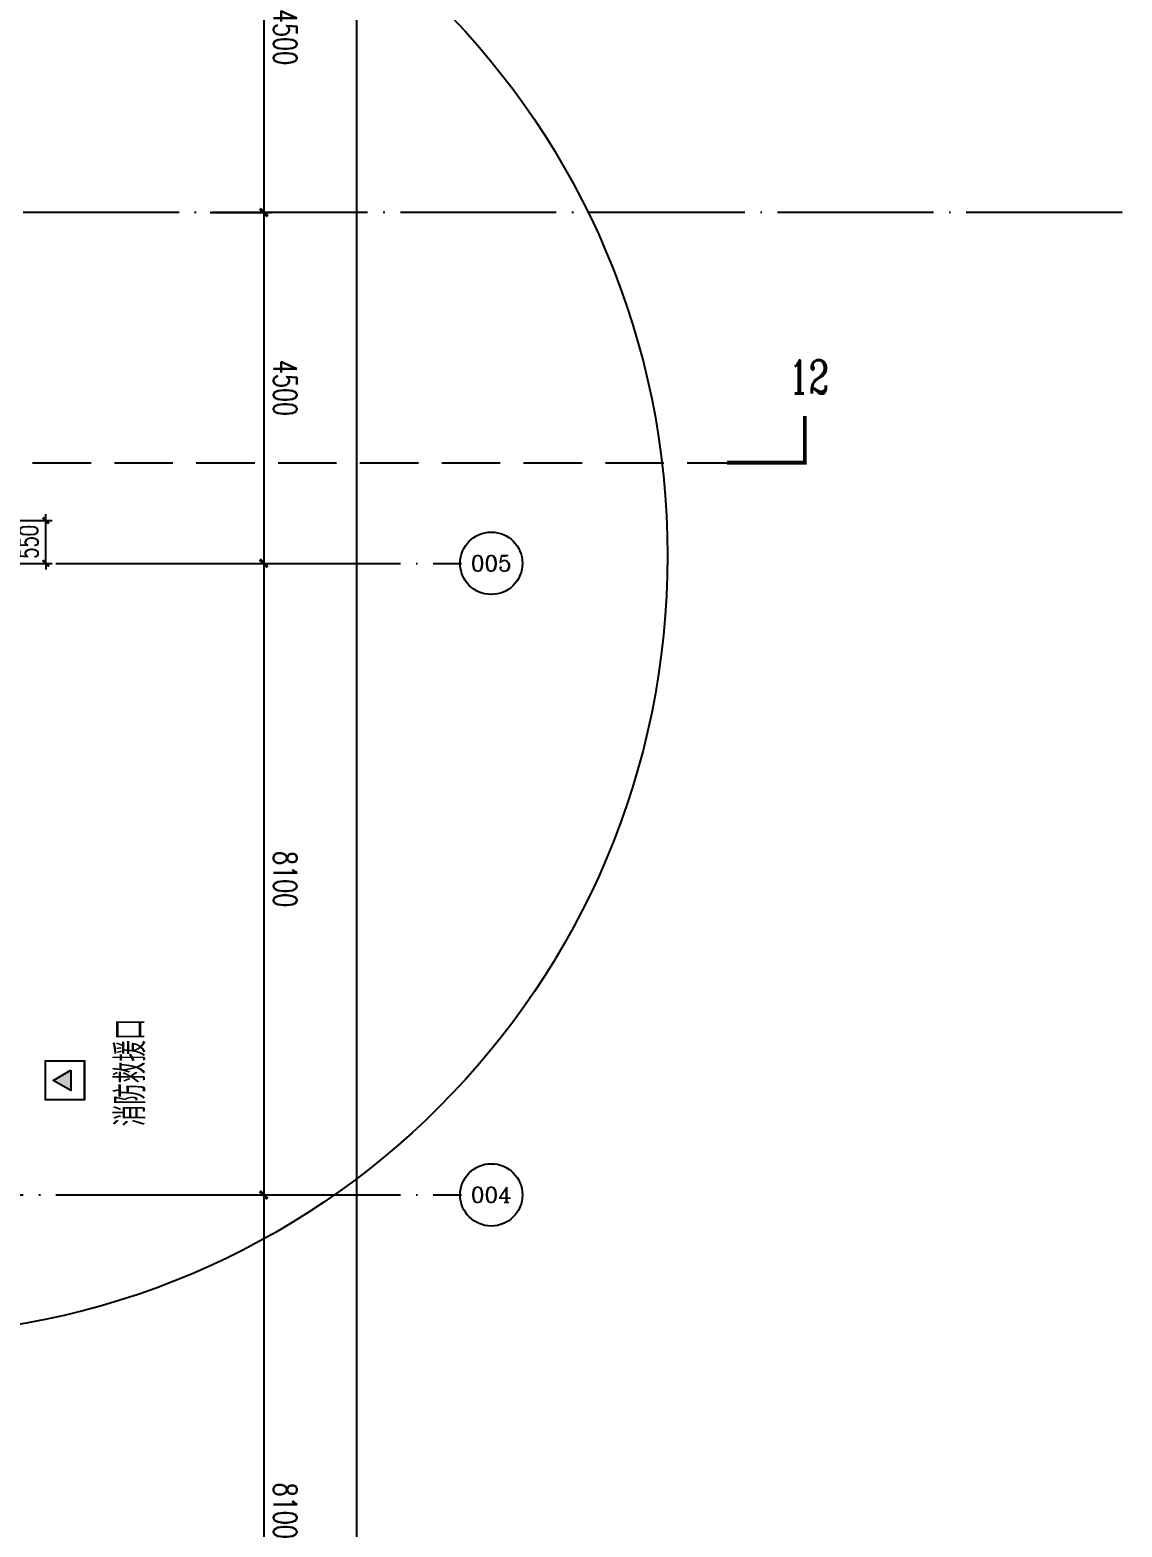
# Model space of a CAD drawing. Extents: x -1313754 to 847533, y 489853 to 941203.
# Drawn here: x -67684 to -53671, y 761861 to 781061 of the extents above; entities that cross this region are included whole.
import ezdxf
from ezdxf.enums import TextEntityAlignment as Align

# ---------------------------------------------------------------- set-up
doc = ezdxf.new("R2010")
doc.units = 0
doc.header["$LTSCALE"] = 1000
doc.header["$MEASUREMENT"] = 0
doc.linetypes.add('DASH', pattern=[0.35, 0.25, -0.1])
doc.linetypes.add('DOTE', pattern=[2.42, 2, -0.2, 0.02, -0.2])
doc.layers.get('Defpoints').update_dxf_attribs({"color": 210})
for name, color, linetype in [('A-AXIS-D', 1, 'Continuous'), ('A-AXIS-DOTE', 14, 'DOTE'), ('A-AXIS-DP', 126, 'Continuous'), ('A-LIN-V', 9, 'Continuous'), ('A-TEXT', 61, 'Continuous'), ('AS-WALL', 40, 'Continuous'), ('DIM_SYMB', 3, 'Continuous'), ('PUB_TEXT', 7, 'Continuous'), ('RP-N2-01$0$$0$A-WIND-J', 1, 'Continuous'), ('RP-N2-01$0$A-WIND-J', 3, 'Continuous'), ('SB_ZF消火栓', 10, 'Continuous')]:
    doc.layers.add(name, color=color, linetype=linetype)
doc.styles.add('_TCH_AXIS', font='COMPLEX', dxfattribs={"bigfont": 'GBCBIG'})
doc.styles.add('_TCH_DIM', font='SIMPLEX', dxfattribs={"bigfont": 'GBCBIG'})
doc.styles.add('_TCH_DIM_T3', font='SIMPLEX', dxfattribs={"width": 0.705882, "bigfont": 'GBCBIG'})
doc.styles.add('_TCH_LABEL', font='COMPLEX', dxfattribs={"bigfont": 'GBCBIG'})
doc.styles.add('A-DIM_T3', font='SIMPLEX', dxfattribs={"width": 0.705882, "bigfont": 'GBCBIG'})
doc.dimstyles.new('_TCH_ARCH&&100', dxfattribs={"dimtxt": 297.5, "dimasz": 100, "dimexe": 100, "dimexo": 100, "dimgap": 126.25, "dimtad": 1, "dimdec": 0, "dimzin": 0, "dimdsep": 46, "dimtxsty": '_TCH_DIM_T3', "dimblk": 'ARCHTICK', "dimcen": 0.09, "dimclrt": 7, "dimazin": 2, "dimtfac": 1, "dimtdec": 0, "dimtix": 1, "dimtmove": 2, "dimatfit": 3, "dimfxl": 0, "dimtolj": 1, "dimtzin": 0, "dimarcsym": 0})
doc.dimstyles.new('_TCH_ARCH&&80', dxfattribs={"dimtxt": 238, "dimasz": 80, "dimexe": 80, "dimexo": 80, "dimgap": 101, "dimtad": 1, "dimdec": 0, "dimzin": 0, "dimdsep": 46, "dimtxsty": '_TCH_DIM_T3', "dimblk": 'ARCHTICK', "dimcen": 0.09, "dimclrt": 7, "dimazin": 2, "dimtfac": 1, "dimtdec": 0, "dimtix": 1, "dimtmove": 2, "dimatfit": 3, "dimfxl": 0, "dimtolj": 1, "dimtzin": 0, "dimarcsym": 0})
doc.dimstyles.new('A-DIM&&100', dxfattribs={"dimtxt": 297.5, "dimasz": 100, "dimexe": 100, "dimexo": 100, "dimgap": 126.25, "dimtad": 1, "dimdec": 0, "dimzin": 0, "dimdsep": 46, "dimtxsty": 'A-DIM_T3', "dimblk": 'ARCHTICK', "dimcen": 0.09, "dimclrt": 7, "dimazin": 2, "dimtfac": 1, "dimtdec": 0, "dimtix": 1, "dimtmove": 2, "dimatfit": 3, "dimfxl": 0, "dimtolj": 1, "dimtzin": 0, "dimarcsym": 0})

# ---------------------------------------------------------------- blocks, each defined once
blk = doc.blocks.new('_ArchTick')
at = {"color": 0, "linetype": 'ByBlock', "const_width": 0.4}
blk.add_lwpolyline([(-0.5, -0.5), (0.5, 0.5)], dxfattribs=at)
blk = doc.blocks.new('*D1339')
at = {"layer": 'A-AXIS-D', "color": 0, "lineweight": -2}
for p, q in [((155366, -21600), (156152, -21600)), ((156052, -21600), (156052, -26100)), ((155366, -26100), (156152, -26100))]:
    blk.add_line(p, q, dxfattribs=at)
at = {"layer": 'Defpoints', "color": 0}
for p in [(155266, -21600), (155266, -26100), (156052, -26100)]:
    blk.add_point(p, dxfattribs=at)
at = {"layer": 'A-AXIS-D', "color": 0, "lineweight": -2, "xscale": 100, "yscale": 100, "zscale": 100}
for p, rotation in [((156052, -21600), 90), ((156052, -26100), 270)]:
    blk.add_blockref('_ArchTick', p, dxfattribs=dict(at, rotation=rotation))
at = {"layer": 'A-AXIS-D', "color": 7, "insert": (156327, -23850), "char_height": 297.5, "attachment_point": 5, "rotation": 270, "style": 'A-DIM_T3'}
blk.add_mtext('\\A1;4500', dxfattribs=at)
blk = doc.blocks.new('*D1340')
at = {"layer": 'A-AXIS-D', "color": 0, "lineweight": -2}
for p, q in [((155366, -26100), (156152, -26100)), ((156052, -26100), (156052, -30600)), ((155366, -30600), (156152, -30600))]:
    blk.add_line(p, q, dxfattribs=at)
at = {"layer": 'Defpoints', "color": 0}
for p in [(155266, -26100), (155266, -30600), (156052, -30600)]:
    blk.add_point(p, dxfattribs=at)
at = {"layer": 'A-AXIS-D', "color": 0, "lineweight": -2, "xscale": 100, "yscale": 100, "zscale": 100}
for p, rotation in [((156052, -26100), 90), ((156052, -30600), 270)]:
    blk.add_blockref('_ArchTick', p, dxfattribs=dict(at, rotation=rotation))
at = {"layer": 'A-AXIS-D', "color": 7, "insert": (156327, -28350), "char_height": 297.5, "attachment_point": 5, "rotation": 270, "style": 'A-DIM_T3'}
blk.add_mtext('\\A1;4500', dxfattribs=at)
blk = doc.blocks.new('*D1341')
at = {"layer": 'A-AXIS-D', "color": 0, "lineweight": -2}
for p, q in [((155366, -30600), (156152, -30600)), ((156052, -30600), (156052, -38700)), ((155366, -38700), (156152, -38700))]:
    blk.add_line(p, q, dxfattribs=at)
at = {"layer": 'Defpoints', "color": 0}
for p in [(155266, -30600), (155266, -38700), (156052, -38700)]:
    blk.add_point(p, dxfattribs=at)
at = {"layer": 'A-AXIS-D', "color": 0, "lineweight": -2, "xscale": 100, "yscale": 100, "zscale": 100}
for p, rotation in [((156052, -30600), 90), ((156052, -38700), 270)]:
    blk.add_blockref('_ArchTick', p, dxfattribs=dict(at, rotation=rotation))
at = {"layer": 'A-AXIS-D', "color": 7, "insert": (156327, -34650), "char_height": 297.5, "attachment_point": 5, "rotation": 270, "style": 'A-DIM_T3'}
blk.add_mtext('\\A1;8100', dxfattribs=at)
blk = doc.blocks.new('*D1342')
at = {"layer": 'A-AXIS-D', "color": 0, "lineweight": -2}
for p, q in [((155366, -38700), (156152, -38700)), ((156052, -38700), (156052, -46800)), ((155366, -46800), (156152, -46800))]:
    blk.add_line(p, q, dxfattribs=at)
at = {"layer": 'Defpoints', "color": 0}
for p in [(155266, -38700), (155266, -46800), (156052, -46800)]:
    blk.add_point(p, dxfattribs=at)
at = {"layer": 'A-AXIS-D', "color": 0, "lineweight": -2, "xscale": 100, "yscale": 100, "zscale": 100}
for p, rotation in [((156052, -38700), 90), ((156052, -46800), 270)]:
    blk.add_blockref('_ArchTick', p, dxfattribs=dict(at, rotation=rotation))
at = {"layer": 'A-AXIS-D', "color": 7, "insert": (156327, -42750), "char_height": 297.5, "attachment_point": 5, "rotation": 270, "style": 'A-DIM_T3'}
blk.add_mtext('\\A1;8100', dxfattribs=at)
blk = doc.blocks.new('*D1369')
at = {"layer": 'A-AXIS-D', "color": 0, "lineweight": -2}
for p, q in [((155366, 27700), (157342, 27700)), ((157242, 27700), (157242, -63700)), ((155366, -63700), (157342, -63700))]:
    blk.add_line(p, q, dxfattribs=at)
at = {"layer": 'Defpoints', "color": 0}
for p in [(155266, 27700), (155266, -63700), (157242, -63700)]:
    blk.add_point(p, dxfattribs=at)
at = {"layer": 'A-AXIS-D', "color": 0, "lineweight": -2, "xscale": 100, "yscale": 100, "zscale": 100}
for p, rotation in [((157242, 27700), 90), ((157242, -63700), 270)]:
    blk.add_blockref('_ArchTick', p, dxfattribs=dict(at, rotation=rotation))
at = {"layer": 'A-AXIS-D', "color": 7, "insert": (157517, -18000), "char_height": 297.5, "attachment_point": 5, "rotation": 270, "style": '_TCH_DIM_T3'}
blk.add_mtext('\\A1;91400', dxfattribs=at)
blk = doc.blocks.new('RP-N2-01$0$$0$xfjy')
at = {"layer": 'RP-N2-01$0$$0$A-WIND-J'}
h = blk.add_hatch(color=256, dxfattribs=at)
h.dxf.hatch_style = 1
h.paths.add_polyline_path([(1141876, -26214), (1142135, -26214), (1142005, -25989)])
at = {"layer": 'RP-N2-01$0$$0$A-WIND-J', "const_width": 25}
blk.add_lwpolyline([(1141755, -25889), (1141755, -26389), (1142255, -26389), (1142255, -25889)], close=True, dxfattribs=at)
at = {"layer": 'RP-N2-01$0$$0$A-WIND-J'}
for points in [[(1141755, -26389), (1142255, -26389), (1142255, -25889), (1141755, -25889)], [(1141876, -26214), (1142135, -26214), (1142005, -25989)]]:
    blk.add_lwpolyline(points, close=True, dxfattribs=at)
blk = doc.blocks.new('RP-N2-01$0$xfjy')
at = {"layer": 'RP-N2-01$0$$0$A-WIND-J'}
blk.add_blockref('RP-N2-01$0$$0$xfjy', (0, 0), dxfattribs=at)
blk = doc.blocks.new('1232')
at = {"layer": 'RP-N2-01$0$A-WIND-J', "xscale": -1.000000000000001, "rotation": 90}
blk.add_blockref('RP-N2-01$0$xfjy', (-93375, 1909595, 0), dxfattribs=at)
at = {"layer": 'A-TEXT', "style": '_TCH_DIM'}
blk.add_text('消防救援口', height=384.1, rotation=90, dxfattribs=at).set_placement((-66203, 767000, 0))
blk = doc.blocks.new('A$C5D961328')
at = {"layer": 'A-LIN-V', "ltscale": 500}
blk.add_circle((350, 40), 10001, dxfattribs=at)
blk = doc.blocks.new('234243242332')
at = {"layer": 'SB_ZF消火栓', "rotation": 180}
blk.add_blockref('A$C5D961328', (-69154, 774360), dxfattribs=at)
blk = doc.blocks.new('*D482')
at = {"layer": 'A-AXIS-DP', "color": 0, "lineweight": -2}
for p, q in [((-67974, 774770), (-67400, 774770)), ((-67480, 774770), (-67480, 774850)), ((-67480, 774220), (-67480, 774770)), ((-67974, 774220), (-67400, 774220)), ((-67480, 774220), (-67480, 774140))]:
    blk.add_line(p, q, dxfattribs=at)
at = {"layer": 'Defpoints', "color": 0}
for p in [(-68054, 774770), (-67480, 774770), (-68054, 774220)]:
    blk.add_point(p, dxfattribs=at)
at = {"layer": 'A-AXIS-DP', "color": 0, "lineweight": -2, "xscale": 80, "yscale": 80, "zscale": 80}
for p, rotation in [((-67480, 774770), 270), ((-67480, 774220), 90)]:
    blk.add_blockref('_ArchTick', p, dxfattribs=dict(at, rotation=rotation))
at = {"layer": 'A-AXIS-DP', "color": 7, "insert": (-67700, 774495), "char_height": 238, "attachment_point": 5, "rotation": 90, "style": '_TCH_DIM_T3'}
blk.add_mtext('\\A1;550', dxfattribs=at)
blk = doc.blocks.new('dote')
at = {"layer": 'A-AXIS-D'}
for centre in [(158971.5, -30598.9), (158971.5, -38698.9)]:
    blk.add_circle(centre, 400, dxfattribs=at)
at = {"layer": 'A-AXIS-DOTE'}
for p, q in [((167065, -26100), (130992.2, -26100)), ((134026.4, -30600), (158590, -30600)), ((134026.4, -38700), (158590, -38700))]:
    blk.add_line(p, q, dxfattribs=at)
at = {"layer": 'DIM_SYMB', "const_width": 50}
blk.add_lwpolyline([(161995, -29308.6), (162995, -29308.6), (162995, -28708.6)], dxfattribs=at)
at = {"layer": 'DIM_SYMB', "linetype": 'DASH', "ltscale": 3}
blk.add_lwpolyline([(85886.4, -29308.6), (162136.4, -29308.6)], dxfattribs=at)
at = {"layer": 'PUB_TEXT', "style": '_TCH_LABEL', "width": 0.705882}
blk.add_text('12', height=425, dxfattribs=at).set_placement((162787.9, -28421.1))
at = {"layer": 'PUB_TEXT', "style": '_TCH_AXIS'}
for s, height, p, p2 in [('005', 202.97, (158710.5, -30700.4), (159232.4, -30700.4)), ('004', 196.63, (158709.3, -38797.2), (159233.7, -38797.2))]:
    blk.add_text(s, height=height, dxfattribs=at).set_placement(p, p2, align=Align.FIT)
at = {"layer": 'A-AXIS-D'}
for base, p1, p2, dimstyle, picture, middle in [((157241.9, -63700), (155265.8, 27700), (155265.8, -63700), '_TCH_ARCH&&100', '*D1369', (157516.9, -18000)), ((156052.2, -26100), (155265.8, -21600), (155265.8, -26100), 'A-DIM&&100', '*D1339', (156327.2, -23850)), ((156052.2, -30600), (155265.8, -26100), (155265.8, -30600), 'A-DIM&&100', '*D1340', (156327.2, -28350)), ((156052.2, -38700), (155265.8, -30600), (155265.8, -38700), 'A-DIM&&100', '*D1341', (156327.2, -34650)), ((156052.2, -46800), (155265.8, -38700), (155265.8, -46800), 'A-DIM&&100', '*D1342', (156327.2, -42750))]:
    dim = blk.add_linear_dim(base=base, p1=p1, p2=p2, angle=270, dimstyle=dimstyle, override={"dimgap": 0}, dxfattribs=at)
    dim.commit()
    dim.dimension.update_dxf_attribs({"geometry": picture, "text_midpoint": middle, "dimtype": 161, "text_rotation": 270})

msp = doc.modelspace()

# ---------------------------------------------------------------- block references
msp.add_blockref('1232', (0, 0))
at = {"layer": 'AS-WALL'}
msp.add_blockref('dote', (-220736.4, 804820), dxfattribs=at)
at = {"layer": 'SB_ZF消火栓', "linetype": 'Continuous'}
msp.add_blockref('234243242332', (0, 0), dxfattribs=at)

# ---------------------------------------------------------------- dimensions: what is measured, and where the dimension line sits
at = {"layer": 'A-AXIS-DP'}
dim = msp.add_aligned_dim(p1=(-68054.2, 774220), p2=(-68054.2, 774770), distance=-574.2, dimstyle='_TCH_ARCH&&80', dxfattribs=at)
dim.commit()
dim.dimension.update_dxf_attribs({"geometry": '*D482', "text_midpoint": (-67700, 774495)})

doc.saveas('drawing.dxf')
